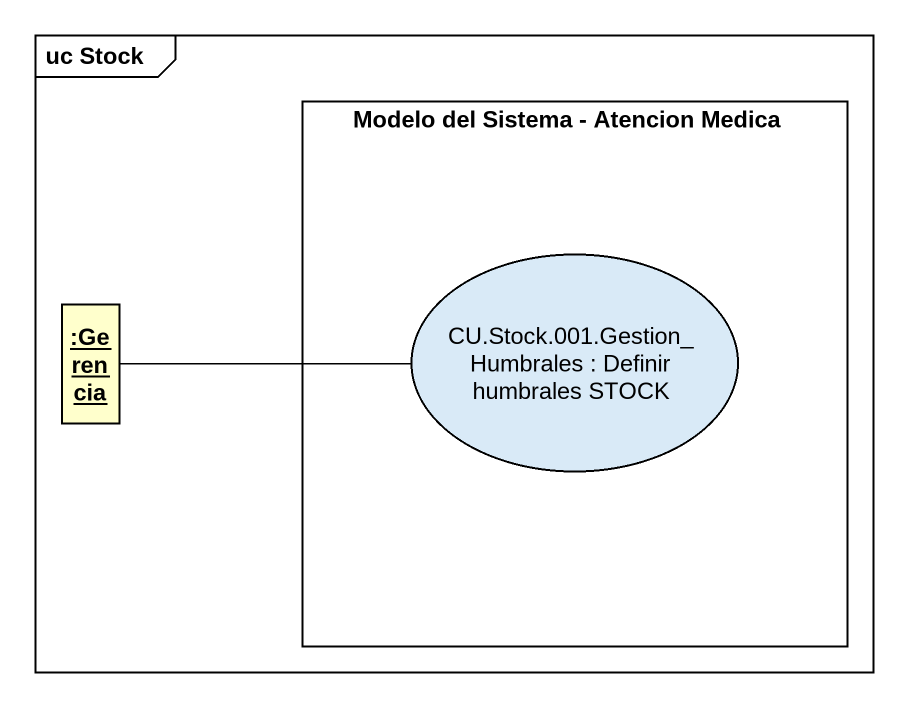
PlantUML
@startuml
mainframe uc Stock
allowmixing
hide circle
hide empty members
rectangle "Modelo del Sistema - Atencion Medica" as Modelo_del_Sistema_Atencion {
  usecase "CU.Stock.001.Gestion_Humbrales : Definir humbrales STOCK" as CU_Stock_001_Gestion
}
object ":Gerencia" as Gerencia
Gerencia -right- CU_Stock_001_Gestion
@enduml
